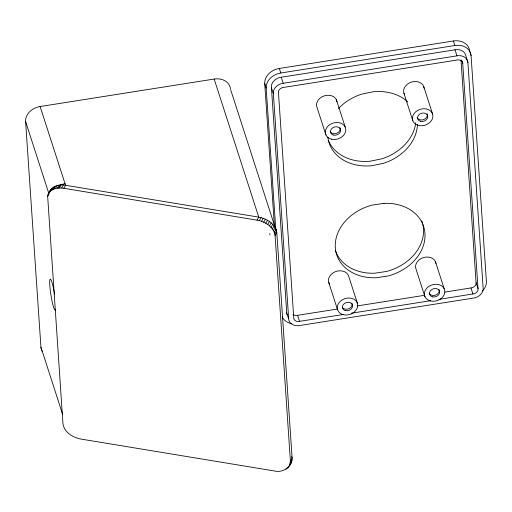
<?xml version="1.0" encoding="UTF-8"?>
<svg xmlns="http://www.w3.org/2000/svg" width="512" height="512" viewBox="0 0 512 512"><rect width="100%" height="100%" fill="white"/><g stroke="black" fill="none" stroke-linecap="round" stroke-linejoin="round"><path stroke-width="0.77" d="M287.136 314.899A10.541 8.358 -17.9 0 1 286.803 313.856L271.334 86.144A10.541 8.358 -17.9 0 1 279.738 77.478L456.474 49.568A10.432 8.275 -17.9 0 1 465.773 55.366L467.91 62.63L483.206 289.28A10.432 8.275 -17.9 0 1 474.886 297.856L298.15 325.76A10.541 8.358 -17.9 0 1 288.755 319.904L273.286 92.192A10.541 8.358 -17.9 0 1 281.69 83.526L458.432 55.622A10.432 8.275 -17.9 0 1 467.725 61.414L467.91 62.63M461.005 59.91L476.128 283.482A5.197 4.128 -17.9 0 1 471.981 287.763L444.973 292.077M343.686 314.432L298.534 321.504A5.306 4.211 -17.9 0 1 293.805 318.56L278.413 91.936A5.306 4.211 -17.9 0 1 282.643 87.571L458.042 59.878A5.197 4.128 -17.9 0 1 462.675 62.765L478.08 289.536A5.197 4.128 -17.9 0 1 473.933 293.811L439.046 299.373M47.661 196.41L62.957 423.706C64.141 432.326 72.928 437.638 80.87 439.053L274.093 470.925C282.509 473.197 292.23 467.238 292.122 458.112L276.806 232.595C275.616 223.91 266.765 218.566 258.771 217.139L65.549 185.274C57.67 183.309 48.826 187.994 47.661 196.41L49.037 193.99M289.427 465.747L290.406 461.133L275.091 235.622C273.901 226.938 265.05 221.594 257.056 220.166L63.834 188.301C58.432 187.405 51.642 188.307 48.602 193.44M49.702 191.846L50.317 190.413M47.987 194.874L51.2 189.107M50.637 190.97L52.352 187.949M52.019 189.978L53.734 186.957M53.626 189.178L55.341 186.15M55.418 188.57L57.133 185.549M57.37 188.173L59.085 185.152M58.656 188.064L60.371 185.043L65.03 183.667M59.45 187.994L61.082 184.723M61.613 188.038L63.328 185.011L63.034 184.096M63.834 188.301L65.549 185.274L40.115 106.528L214.17 79.046A15.77 12.512 -17.9 0 1 230.496 89.222M257.056 220.166L258.771 217.139L214.17 79.046M259.309 220.646L261.024 217.619M261.53 221.331L263.245 218.304M263.693 222.214L265.408 219.187M265.76 223.277L267.475 220.25M267.686 224.499L269.402 221.472M269.453 225.869L271.168 222.842M271.021 227.354L272.73 224.326M272.358 228.928L274.074 225.907M273.453 230.573L275.168 227.552M274.278 232.256L275.994 229.235M274.829 233.952L276.544 230.925M275.091 235.622L276.806 232.595M290.406 461.133L292.122 458.112L291.635 456.595M285.984 469.229L286.669 468.019M287.379 468.23L288.41 466.419M290.374 462.758L292.09 459.731M288.538 467.066L291.763 461.28M290.253 464.038L291.142 462.726M274.355 225.37L264.717 83.526A15.77 12.512 -17.9 0 1 279.328 68.467L453.382 40.986A15.667 12.429 -17.9 0 1 469.6 51.098M275.821 229.907L266.182 88.064A15.77 12.512 -17.9 0 1 280.794 73.005L454.848 45.523A15.667 12.429 -17.9 0 1 471.066 55.635L486.4 281.312A15.667 12.429 -17.9 0 1 482.502 290.893M293.024 314.374A5.306 4.211 -17.9 0 0 296.582 315.456L337.792 308.998M357.498 305.888L424.486 295.315M351.571 313.184L430.381 300.742M469.85 51.853L471.066 55.635M461.818 60.55L462.797 63.571M453.382 40.986L454.848 45.523M454.963 49.728L456.922 55.776M423.776 86.726L432.57 113.952M476.134 282.656L478.093 288.71M470.982 287.974L472.934 294.022M403.942 93.293L412.736 120.518M435.386 261.491L444.179 288.717M424.979 296.819L416.179 269.594A10.445 8.288 -17.9 0 1 423.45 257.587A10.445 8.288 -17.9 0 1 435.994 263.565M336.378 99.738L345.178 126.97M325.939 135.008L317.146 107.782A10.445 8.288 -17.9 0 1 324.474 95.795A10.445 8.288 -17.9 0 1 336.979 101.818M357.504 303.578A10.445 8.288 -17.9 0 0 340.557 301.075A10.445 8.288 -17.9 0 0 344.39 314.906A10.445 8.288 -17.9 0 0 357.504 303.578L348.71 276.346A10.445 8.288 -17.9 0 0 335.187 271.757A10.445 8.288 -17.9 0 0 329.581 284.205M279.328 68.467L280.794 73.005M281.248 77.158L283.2 83.206M271.315 87.392L273.274 93.446M264.717 83.526L266.182 88.064M328.672 282.234L337.466 309.466M230.739 89.984L276.557 231.84M297.6 315.347L299.552 321.395M286.618 312.634L288.57 318.688M40.115 106.528A15.667 12.429 -17.9 0 0 25.6 121.491L48.851 193.485M25.6 121.491L40.934 347.168L62.714 414.618M269.779 233.6L269.978 234.899M42.15 351.315A15.667 12.429 -17.9 0 1 40.934 347.168M55.443 309.805A15.667 1.85 81 0 1 52.48 303.066A15.667 1.85 81 0 1 49.824 285.869L49.683 282.854A15.667 1.85 81 0 1 53.984 290.931M54.125 291.718A15.667 1.85 81 0 1 54.579 294.406M427.04 113.862A5.222 4.141 -17.9 0 1 423.763 119.552A5.222 4.141 -17.9 0 1 417.293 117.587M339.942 127.616A5.222 4.141 -17.9 0 1 336.672 133.306A5.222 4.141 -17.9 0 1 330.195 131.341M417.427 124.339A45.696 36.25 -17.9 0 1 383.411 163.328L371.77 165.728A45.696 36.25 -17.9 0 1 327.846 137.139M338.483 108.531A45.696 36.25 -17.9 0 1 361.677 94.157L373.318 91.757A45.696 36.25 -17.9 0 1 407.795 101.933M415.75 122.784A45.696 36.25 -17.9 0 1 381.946 158.79L370.304 161.19A45.696 36.25 -17.9 0 1 328.326 140.256M291.846 323.731A15.77 12.512 -17.9 0 1 282.253 316.762M422.867 224.582A45.696 36.25 -17.9 0 1 386.522 271.456L374.816 273.203A45.696 36.25 -17.9 0 1 335.328 250.458M421.754 220.794A45.696 36.25 -17.9 0 1 422.49 223.059M351.866 303.142A5.222 4.141 -17.9 0 1 349.216 308.557A5.222 4.141 -17.9 0 1 342.701 307.795M404.557 94.611A10.445 8.288 -17.9 0 1 411.219 82.157A10.445 8.288 -17.9 0 1 424.083 88.141M438.963 289.389A5.222 4.141 -17.9 0 1 435.686 295.085A5.222 4.141 -17.9 0 1 429.216 293.12M383.994 203.334L372.288 205.082A45.696 36.25 -17.9 0 0 335.296 247.232A45.696 36.25 -17.9 0 0 376.282 277.741L387.987 275.994A45.696 36.25 -17.9 0 0 424.979 233.843A45.696 36.25 -17.9 0 0 383.994 203.334M333.242 135.014A5.222 4.141 -17.9 0 0 340.678 130.182A5.222 4.141 -17.9 0 0 332.749 127.776A5.222 4.141 -17.9 0 0 333.242 135.014M420.339 121.261A5.222 4.141 -17.9 0 0 427.776 116.429A5.222 4.141 -17.9 0 0 419.846 114.022A5.222 4.141 -17.9 0 0 420.339 121.261M331.29 139.136A10.445 8.288 -17.9 0 0 345.773 129.05A10.445 8.288 -17.9 0 0 329.613 124.781A10.445 8.288 -17.9 0 0 331.29 139.136M417.51 125.114A10.445 8.288 -17.9 0 0 432.915 116.096A10.445 8.288 -17.9 0 0 417.536 110.502A10.445 8.288 -17.9 0 0 417.51 125.114M345.165 310.541A5.222 4.141 -17.9 0 0 352.608 305.709A5.222 4.141 -17.9 0 0 344.678 303.302A5.222 4.141 -17.9 0 0 345.165 310.541M430.349 300.928A10.445 8.288 -17.9 0 0 444.787 290.79A10.445 8.288 -17.9 0 0 428.602 286.586A10.445 8.288 -17.9 0 0 430.349 300.928M432.262 296.794A5.222 4.141 -17.9 0 0 439.699 291.955A5.222 4.141 -17.9 0 0 431.77 289.549A5.222 4.141 -17.9 0 0 432.262 296.794"/></g></svg>
